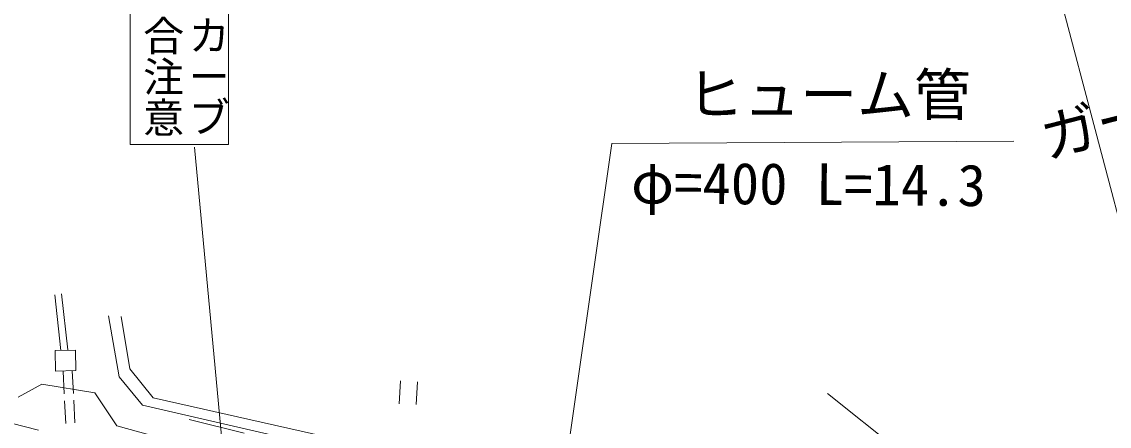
# Model space of a CAD drawing. Units: millimetres, scale not verified. Extents: x 40000 to 680000, y 20000 to 380000.
# Drawn here: x 190290 to 238133, y 302838 to 320621 of the extents above; entities that cross this region are included whole.
import ezdxf
from ezdxf.enums import TextEntityAlignment as Align

# ---------------------------------------------------------------- set-up
doc = ezdxf.new("R2010")
doc.units = ezdxf.units.MM
doc.header["$LTSCALE"] = 1000
for name, color, linetype, lineweight in [('M-BGD', 7, 'Continuous', 13), ('M-STR-HTXT', 7, 'Continuous', 13), ('M-STR-STRC', 7, 'Continuous', 13)]:
    doc.layers.add(name, color=color, linetype=linetype, lineweight=lineweight)
doc.styles.add('@ＭＳ ゴシック', font='')
doc.styles.add('ＭＳ ゴシック', font='')
doc.styles.get('@ＭＳ ゴシック').set_extended_font_data('@MS Gothic')
doc.styles.get('ＭＳ ゴシック').set_extended_font_data('MS Gothic')

msp = doc.modelspace()

# ---------------------------------------------------------------- linework, layer by layer
at = {"layer": 'M-BGD'}
for p, q in [((191027, 302671), (156142, 311379)), ((192014, 306169), (191744, 308622)), ((192312, 306202), (192042, 308655)), ((194112, 307693), (194576, 305016)), ((194665, 307664), (195044, 305355)), ((191755, 306164), (192655, 306183)), ((191755, 306164), (191775, 305264)), ((192655, 306183), (192675, 305283)), ((192675, 305283), (191775, 305264)), ((192111, 305260), (192161, 304261)), ((192510, 305280), (192561, 304281)), ((195044, 305355), (196073, 304080)), ((194576, 305016), (195607, 303767)), ((206947, 304827), (206897, 303828)), ((207696, 304789), (207646, 303790)), ((191180, 304680), (190126, 304116)), ((193509, 304308), (191180, 304680)), ((194473, 302861), (193509, 304308)), ((192176, 303961), (192227, 302963)), ((192576, 303982), (192626, 302983)), ((196073, 304080), (221138, 298473)), ((243221, 290348), (225739, 304275)), ((195607, 303767), (221203, 297870)), ((222188, 295254), (194473, 302861)), ((197653, 303133), (200080, 302534))]:
    msp.add_line(p, q, dxfattribs=at)
at = {"layer": 'M-STR-HTXT'}
msp.add_line((249144, 271715), (233207, 332239), dxfattribs=at)
msp.add_lwpolyline([(212115, 286405), (216245, 315275), (233930, 315369)], dxfattribs=at)
at = {"layer": 'M-STR-STRC'}
for p, q in [((195059, 326319), (195059, 315227)), ((199389, 315227), (199389, 326319)), ((195059, 315227), (199389, 315227)), ((197886, 315102), (200862, 283286))]:
    msp.add_line(p, q, dxfattribs=at)

# ---------------------------------------------------------------- texts
at = {"layer": 'M-STR-HTXT', "style": 'ＭＳ ゴシック'}
msp.add_text('ガードレール', height=1833, rotation=14.444, dxfattribs=at).set_placement((242789, 315929), align=Align.BOTTOM_CENTER)
for s, rotation, p in [('ヒューム管', 359.904, (219541, 315968)), ('φ=400 L=14.3', 359.562, (217085, 312084))]:
    msp.add_text(s, height=1833, rotation=rotation, dxfattribs=at).set_placement(p, align=Align.BOTTOM_LEFT)
at = {"layer": 'M-STR-STRC', "style": '@ＭＳ ゴシック'}
for s, p in [('離合注意', (195450, 322721)), ('急カーブ', (197456, 322738))]:
    msp.add_text(s, height=1320, rotation=270, dxfattribs=at).set_placement(p, align=Align.BOTTOM_LEFT)

doc.saveas('drawing.dxf')
